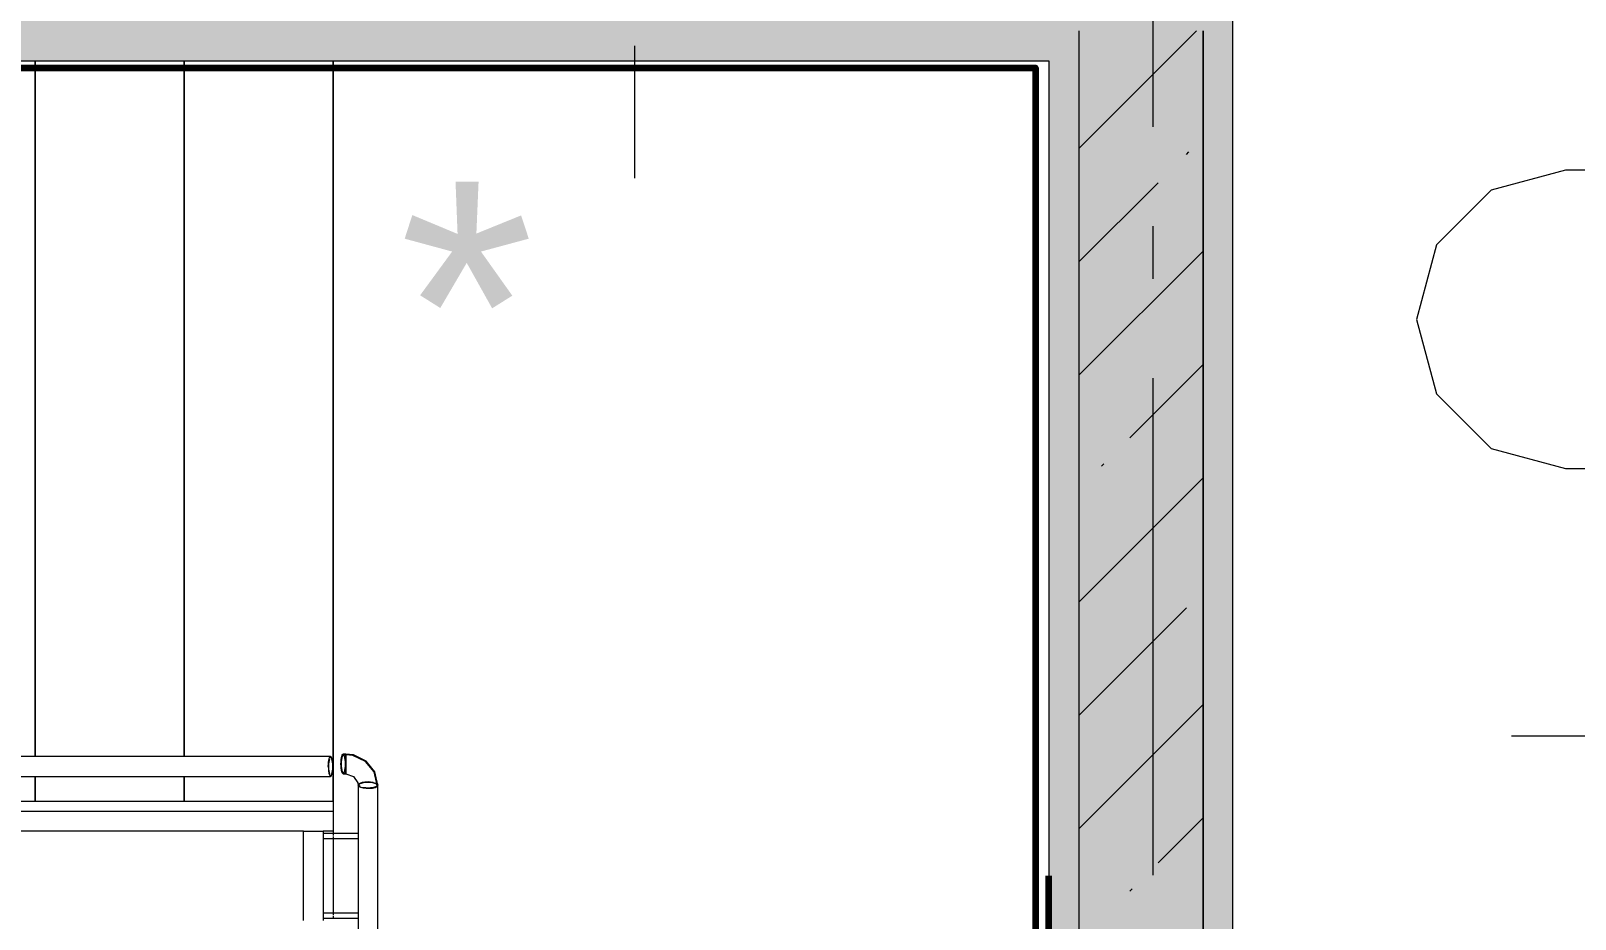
# Model space of a CAD drawing. Header units: millimetres. Extents: x -537608 to 253996, y -217170 to 186033.
# Drawn here: x -311335 to -308228, y 93284 to 95071 of the extents above; entities that cross this region are included whole.
import ezdxf

# ---------------------------------------------------------------- set-up
doc = ezdxf.new("R2010")
doc.units = ezdxf.units.MM
doc.layers.add('16) Лак 1.6м', color=160, linetype='Continuous', lineweight=90)
doc.layers.add('PDF _Геометрия', color=7, linetype='Continuous')
doc.layers.add('PDF _Текст', color=7, linetype='Continuous')
doc.layers.add('PDF _Сплошная заливка', color=7, linetype='Continuous', true_color=0xffffff)
doc.styles.add('PDF GOST-Common', font='arial.ttf')

msp = doc.modelspace()

# ---------------------------------------------------------------- hatches: boundary and pattern name
at = {"layer": 'PDF _Сплошная заливка', "true_color": 0x2254ff, "transparency": 33554559}
msp.add_hatch(color=160, dxfattribs=at).paths.add_polyline_path([(-308976.1773, 91981.2671), (-308916.1787, 91981.2671), (-308916.1787, 92671.2672), (-308966.1789, 92671.2672), (-308916.1787, 92680.09), (-308916.1787, 96211.2653), (-308976.1773, 96211.2653), (-308976.1773, 92577.1358)])
at = {"layer": 'PDF _Сплошная заливка', "transparency": 33554559}
msp.add_hatch(color=256, dxfattribs=at).paths.add_polyline_path([(-309226.1782, 95071.2678), (-308976.1773, 95071.2678), (-308976.1773, 95321.2644), (-314366.1739, 95321.2644), (-314366.1739, 95071.2678), (-309286.1767, 95071.2678)])
at = {"layer": 'PDF _Сплошная заливка', "true_color": 0x56bc34, "transparency": 33554559}
for points in [[(-309286.1767, 95011.265), (-309286.1767, 95071.2678), (-314616.1749, 95071.2678), (-314616.1749, 95011.265), (-310082.8987, 95011.265)], [(-309286.1767, 91671.2676), (-309226.1782, 91671.2676), (-309226.1782, 95071.2678), (-309286.1767, 95071.2678), (-309286.1767, 91731.2661)]]:
    msp.add_hatch(color=85, dxfattribs=at).paths.add_polyline_path(points)

# ---------------------------------------------------------------- linework, layer by layer
at = {"layer": '16) Лак 1.6м'}
for points in [[(-316476.1803, 99111.2657), (-316666.1741, 99111.2657), (-316666.1741, 91731.2661), (-309286.1767, 91731.2661), (-309286.1767, 93371.2655)], [(-314752.9761, 94997.2157), (-309312.9792, 94997.2157), (-309312.9792, 93026.1049)]]:
    msp.add_lwpolyline(points, dxfattribs=at)
at = {"layer": 'PDF _Геометрия', "lineweight": 9}
for p, q in [((-308916.1787, 92680.09), (-308916.1787, 96211.2653)), ((-309226.1782, 94834.4515), (-308989.362, 95071.2678)), ((-309226.1782, 95071.2678), (-309226.1782, 91931.2669)), ((-309226.1782, 95071.2678), (-309226.1782, 91931.2669)), ((-308976.1773, 91981.2671), (-308976.1773, 95071.2678)), ((-308976.1773, 95071.2678), (-308976.1773, 91981.2671)), ((-310119.7487, 95041.2642), (-310119.7487, 94775.1161)), ((-314616.1749, 95011.265), (-309286.1767, 95011.265)), ((-309286.1767, 95011.265), (-309286.1767, 91731.2661)), ((-309009.6686, 94822.8643), (-309004.9235, 94827.6051)), ((-309226.1782, 94606.3504), (-309066.6874, 94765.8412)), ((-309226.1782, 94378.2536), (-308976.1773, 94628.2545)), ((-309123.7148, 94252.6201), (-308976.1773, 94400.1534)), ((-309180.7423, 94195.5927), (-309175.9971, 94200.3335)), ((-309226.1782, 93922.0556), (-308976.1773, 94172.0567)), ((-309226.1782, 93693.9588), (-309009.6686, 93910.4685)), ((-309226.1782, 93465.8621), (-308976.1773, 93715.8587)), ((-310707.9441, 93614.3297), (-310706.9538, 93615.8109)), ((-310706.9538, 93615.8109), (-310705.9032, 93616.3104)), ((-310705.9032, 93614.812), (-310706.4285, 93614.6742)), ((-310701.1753, 93616.3104), (-310705.9032, 93616.3104)), ((-310705.9032, 93616.3104), (-310704.8525, 93615.8109)), ((-310705.3692, 93614.6742), (-310705.9032, 93614.812)), ((-310704.8525, 93615.8109), (-310703.8536, 93614.3297)), ((-310685.3296, 93614.4202), (-310701.1753, 93616.3104)), ((-310701.1753, 93616.2674), (-310701.1753, 93616.3104)), ((-310701.1753, 93616.3104), (-310701.1753, 93615.9315)), ((-310701.1753, 93615.6301), (-310701.1753, 93616.3104)), ((-310701.1753, 93616.3104), (-310701.1753, 93615.6301)), ((-310701.1753, 93615.2425), (-310701.1753, 93616.2674)), ((-310701.1753, 93615.9315), (-310701.1753, 93614.2565)), ((-310701.1753, 93613.6321), (-310701.1753, 93615.6301)), ((-310701.1753, 93615.6301), (-310701.1753, 93613.6321)), ((-310701.1753, 93613.3308), (-310701.1753, 93615.2425)), ((-310686.6729, 93613.1973), (-310701.1753, 93614.812)), ((-310701.1753, 93614.179), (-310701.1753, 93614.812)), ((-310701.1753, 93614.812), (-310701.1753, 93614.179)), ((-310701.1753, 93614.4589), (-310701.1753, 93614.8077)), ((-310701.1753, 93614.8077), (-310701.1753, 93614.7689)), ((-310701.1753, 93614.7689), (-310701.1753, 93613.8216)), ((-310731.4544, 93611.2682), (-314620.8941, 93611.2682)), ((-310736.1737, 93591.2673), (-310736.0618, 93595.7153)), ((-310736.0618, 93595.7153), (-310735.7087, 93599.9436)), ((-310735.7001, 93595.6938), (-310735.8206, 93591.2673)), ((-310735.8206, 93591.2673), (-310735.7001, 93586.8408)), ((-310735.7087, 93599.9436), (-310735.1489, 93603.7371)), ((-310735.3211, 93599.8619), (-310735.7001, 93595.6938)), ((-310735.7001, 93586.8408), (-310735.3211, 93582.6683)), ((-310734.7269, 93603.5348), (-310735.3211, 93599.8619)), ((-310735.1489, 93603.7371), (-310734.3996, 93606.902)), ((-310733.9346, 93606.493), (-310734.7269, 93603.5348)), ((-310734.3996, 93606.902), (-310733.504, 93609.2875)), ((-310733.504, 93609.2875), (-310732.5051, 93610.7644)), ((-310731.9797, 93609.632), (-310733.0046, 93608.5641)), ((-310732.5051, 93610.7644), (-310731.4544, 93611.2682)), ((-310731.4544, 93609.7655), (-310731.9797, 93609.632)), ((-310731.4544, 93611.2682), (-310730.4038, 93610.7644)), ((-310730.9291, 93609.632), (-310731.4544, 93609.7655)), ((-310729.9043, 93608.5641), (-310730.9291, 93609.632)), ((-310730.4038, 93610.7644), (-310729.4048, 93609.2875)), ((-310728.9742, 93606.493), (-310729.9043, 93608.5641)), ((-310728.1905, 93603.5348), (-310728.9742, 93606.493)), ((-310727.5877, 93599.8619), (-310728.1905, 93603.5348)), ((-310727.7686, 93603.7371), (-310727.2001, 93599.9436)), ((-310727.2174, 93595.6938), (-310727.5877, 93599.8619)), ((-310727.5877, 93582.6683), (-310727.2174, 93586.8408)), ((-310727.0882, 93591.2673), (-310727.2174, 93595.6938)), ((-310727.2174, 93586.8408), (-310727.0882, 93591.2673)), ((-310727.2001, 93599.9436), (-310726.8557, 93595.7153)), ((-310726.8557, 93586.8149), (-310727.2001, 93582.5866)), ((-310726.8557, 93595.7153), (-310726.7352, 93591.2673)), ((-310726.7352, 93591.2673), (-310726.8557, 93586.8149)), ((-310710.6224, 93596.3095), (-310710.5019, 93600.7618)), ((-310710.5019, 93591.8615), (-310710.6224, 93596.3095)), ((-310710.5019, 93600.7618), (-310710.1488, 93604.9902)), ((-310710.1488, 93587.6331), (-310710.5019, 93591.8615)), ((-310710.1402, 93600.736), (-310710.2693, 93596.3095)), ((-310710.2693, 93596.3095), (-310710.1402, 93591.883)), ((-310710.1488, 93604.9902), (-310709.589, 93608.7794)), ((-310709.589, 93583.8396), (-310710.1488, 93587.6331)), ((-310709.7699, 93604.9084), (-310710.1402, 93600.736)), ((-310710.1402, 93591.883), (-310709.7699, 93587.7149)), ((-310709.167, 93608.577), (-310709.7699, 93604.9084)), ((-310709.7699, 93587.7149), (-310709.167, 93584.042)), ((-310709.589, 93608.7794), (-310708.8398, 93611.9485)), ((-310708.8398, 93580.6747), (-310709.589, 93583.8396)), ((-310708.3834, 93611.5352), (-310709.167, 93608.577)), ((-310709.167, 93584.042), (-310708.3834, 93581.0838)), ((-310708.8398, 93611.9485), (-310707.9441, 93614.3297)), ((-310707.4447, 93613.6106), (-310708.3834, 93611.5352)), ((-310706.4285, 93614.6742), (-310707.4447, 93613.6106)), ((-310704.353, 93613.6106), (-310705.3692, 93614.6742)), ((-310703.4143, 93611.5352), (-310704.353, 93613.6106)), ((-310703.8536, 93614.3297), (-310702.9579, 93611.9485)), ((-310702.6307, 93608.577), (-310703.4143, 93611.5352)), ((-310703.4143, 93581.0838), (-310702.6307, 93584.042)), ((-310702.9579, 93611.9485), (-310702.2087, 93608.7794)), ((-310702.2087, 93583.8396), (-310702.9579, 93580.6747)), ((-310702.0279, 93604.9084), (-310702.6307, 93608.577)), ((-310702.6307, 93584.042), (-310702.0279, 93587.7149)), ((-310702.2087, 93608.7794), (-310701.6489, 93604.9902)), ((-310701.6489, 93587.6331), (-310702.2087, 93583.8396)), ((-310701.6575, 93600.736), (-310702.0279, 93604.9084)), ((-310702.0279, 93587.7149), (-310701.6575, 93591.883)), ((-310701.5284, 93596.3095), (-310701.6575, 93600.736)), ((-310701.6575, 93591.883), (-310701.5284, 93596.3095)), ((-310701.6489, 93604.9902), (-310701.2958, 93600.7618)), ((-310701.2958, 93591.8615), (-310701.6489, 93587.6331)), ((-310701.2958, 93600.7618), (-310701.1753, 93596.3095)), ((-310701.1753, 93596.3095), (-310701.2958, 93591.8615)), ((-310701.1753, 93612.9087), (-310701.1753, 93614.4589)), ((-310701.1753, 93614.2565), (-310701.1753, 93611.3587)), ((-310701.1753, 93612.3318), (-310701.1753, 93614.179)), ((-310701.1753, 93614.179), (-310701.1753, 93612.3318)), ((-310701.1753, 93613.8216), (-310701.1753, 93611.6859)), ((-310701.1753, 93610.4544), (-310701.1753, 93613.6321)), ((-310701.1753, 93613.6321), (-310701.1753, 93610.4544)), ((-310701.1753, 93610.5706), (-310701.1753, 93613.3308)), ((-310701.1753, 93610.2305), (-310701.1753, 93612.9087)), ((-310701.1753, 93609.3909), (-310701.1753, 93612.3318)), ((-310701.1753, 93612.3318), (-310701.1753, 93609.3909)), ((-310701.1753, 93611.6859), (-310701.1753, 93608.4952)), ((-310701.1753, 93611.3587), (-310701.1753, 93607.436)), ((-310701.1753, 93607.0915), (-310701.1753, 93610.5706)), ((-310701.1753, 93606.3121), (-310701.1753, 93610.4544)), ((-310701.1753, 93610.4544), (-310701.1753, 93606.3121)), ((-310701.1753, 93606.6006), (-310701.1753, 93610.2305)), ((-310701.1753, 93605.5586), (-310701.1753, 93609.3909)), ((-310701.1753, 93609.3909), (-310701.1753, 93605.5586)), ((-310701.1753, 93608.4952), (-310701.1753, 93604.4778)), ((-310701.1753, 93607.436), (-310701.1753, 93602.7554)), ((-310701.1753, 93603.0784), (-310701.1753, 93607.0915)), ((-310701.1753, 93602.2731), (-310701.1753, 93606.6006)), ((-310701.1753, 93601.4852), (-310701.1753, 93606.3121)), ((-310701.1753, 93606.3121), (-310701.1753, 93601.4852)), ((-310701.1753, 93601.0977), (-310701.1753, 93605.5586)), ((-310701.1753, 93605.5586), (-310701.1753, 93601.0977)), ((-310701.1753, 93604.4778), (-310701.1753, 93599.9049)), ((-310701.1753, 93598.7208), (-310701.1753, 93603.0784)), ((-310701.1753, 93602.7554), (-310701.1753, 93598.3807)), ((-310701.1753, 93597.5367), (-310701.1753, 93602.2731)), ((-310701.1753, 93596.3095), (-310701.1753, 93601.4852)), ((-310701.1753, 93601.4852), (-310701.1753, 93596.3095)), ((-310701.1753, 93596.3095), (-310701.1753, 93601.0977)), ((-310701.1753, 93601.0977), (-310701.1753, 93596.3095)), ((-310701.1753, 93599.9049), (-310701.1753, 93595.0866)), ((-310701.1753, 93594.2427), (-310701.1753, 93598.7208)), ((-310701.1753, 93598.3807), (-310701.1753, 93593.9025)), ((-310701.1753, 93592.7183), (-310701.1753, 93597.5367)), ((-310701.1753, 93596.3095), (-310701.1753, 93591.1338)), ((-310701.1753, 93591.1338), (-310701.1753, 93596.3095)), ((-310701.1753, 93596.3095), (-310701.1753, 93591.5213)), ((-310701.1753, 93591.5213), (-310701.1753, 93596.3095)), ((-310701.1753, 93595.0866), (-310701.1753, 93590.3501)), ((-310701.1753, 93589.8635), (-310701.1753, 93594.2427)), ((-310701.1753, 93593.9025), (-310701.1753, 93589.5449)), ((-310701.1753, 93588.1412), (-310701.1753, 93592.7183)), ((-310701.1753, 93591.5213), (-310701.1753, 93587.0604)), ((-310701.1753, 93587.0604), (-310701.1753, 93591.5213)), ((-310701.1753, 93591.1338), (-310701.1753, 93586.3112)), ((-310701.1753, 93586.3112), (-310701.1753, 93591.1338)), ((-310701.1753, 93590.3501), (-310701.1753, 93586.0184)), ((-310701.1753, 93585.183), (-310701.1753, 93589.8635)), ((-310701.1753, 93589.5449), (-310701.1753, 93585.5275)), ((-310701.1753, 93584.1238), (-310701.1753, 93588.1412)), ((-310701.1753, 93587.0604), (-310701.1753, 93583.2281)), ((-310701.1753, 93583.2281), (-310701.1753, 93587.0604)), ((-310701.1753, 93586.3112), (-310701.1753, 93582.1689)), ((-310701.1753, 93582.1689), (-310701.1753, 93586.3112)), ((-310701.1753, 93586.0184), (-310701.1753, 93582.3928)), ((-310701.1753, 93585.5275), (-310701.1753, 93582.0526)), ((-310701.1753, 93581.2603), (-310701.1753, 93585.183)), ((-310701.1753, 93580.9374), (-310701.1753, 93584.1238)), ((-310661.3629, 93601.313), (-310686.6729, 93613.1973)), ((-310659.8902, 93602.0708), (-310685.3296, 93614.4202)), ((-310643.9239, 93580.1451), (-310661.3629, 93601.313)), ((-310642.4255, 93580.4982), (-310659.8902, 93602.0708)), ((-314620.8941, 93571.2663), (-310731.4544, 93571.2663)), ((-310735.3211, 93582.6683), (-310734.7269, 93578.9997)), ((-310734.7269, 93578.9997), (-310733.9346, 93576.0416)), ((-310733.0046, 93573.9704), (-310731.9797, 93572.9026)), ((-310731.9797, 93572.9026), (-310731.4544, 93572.7648)), ((-310731.4544, 93572.7648), (-310730.9291, 93572.9026)), ((-310730.9291, 93572.9026), (-310729.9043, 93573.9704)), ((-310729.9043, 93573.9704), (-310728.9742, 93576.0416)), ((-310728.9742, 93576.0416), (-310728.1905, 93578.9997)), ((-310728.1905, 93578.9997), (-310727.5877, 93582.6683)), ((-310727.2001, 93582.5866), (-310727.7686, 93578.7974)), ((-310707.9441, 93578.2893), (-310708.8398, 93580.6747)), ((-310708.3834, 93581.0838), (-310707.4447, 93579.0127)), ((-310706.9538, 93576.8124), (-310707.9441, 93578.2893)), ((-310707.4447, 93579.0127), (-310706.4285, 93577.9448)), ((-310705.9032, 93576.3129), (-310706.9538, 93576.8124)), ((-310706.4285, 93577.9448), (-310705.9032, 93577.8113)), ((-310705.9032, 93577.8113), (-310705.3692, 93577.9448)), ((-310704.8525, 93576.8124), (-310705.9032, 93576.3129)), ((-310705.9032, 93576.3129), (-310701.1753, 93576.3129)), ((-310705.3692, 93577.9448), (-310704.353, 93579.0127)), ((-310703.8536, 93578.2893), (-310704.8525, 93576.8124)), ((-310704.353, 93579.0127), (-310703.4143, 93581.0838)), ((-310702.9579, 93580.6747), (-310703.8536, 93578.2893)), ((-310701.1753, 93583.2281), (-310701.1753, 93580.2872)), ((-310701.1753, 93580.2872), (-310701.1753, 93583.2281)), ((-310701.1753, 93582.3928), (-310701.1753, 93579.7102)), ((-310701.1753, 93582.1689), (-310701.1753, 93578.9911)), ((-310701.1753, 93578.9911), (-310701.1753, 93582.1689)), ((-310701.1753, 93582.0526), (-310701.1753, 93579.2883)), ((-310701.1753, 93578.3668), (-310701.1753, 93581.2603)), ((-310701.1753, 93578.7974), (-310701.1753, 93580.9374)), ((-310701.1753, 93580.2872), (-310701.1753, 93578.44)), ((-310701.1753, 93578.44), (-310701.1753, 93580.2872)), ((-310701.1753, 93579.7102), (-310701.1753, 93578.1644)), ((-310701.1753, 93579.2883), (-310701.1753, 93577.3764)), ((-310701.1753, 93578.9911), (-310701.1753, 93576.9932)), ((-310701.1753, 93576.9932), (-310701.1753, 93578.9911)), ((-310701.1753, 93577.8501), (-310701.1753, 93578.7974)), ((-310701.1753, 93578.44), (-310701.1753, 93577.8113)), ((-310701.1753, 93577.8113), (-310701.1753, 93578.44)), ((-310701.1753, 93576.6918), (-310701.1753, 93578.3668)), ((-310701.1753, 93578.1644), (-310701.1753, 93577.8113)), ((-310701.1753, 93577.8113), (-310701.1753, 93577.8501)), ((-310701.1753, 93577.3764), (-310701.1753, 93576.3559)), ((-310701.1753, 93576.9932), (-310701.1753, 93576.3129)), ((-310701.1753, 93576.3129), (-310701.1753, 93576.9932)), ((-310701.1753, 93576.3129), (-310701.1753, 93576.6918)), ((-310701.1753, 93576.3559), (-310701.1753, 93576.3129)), ((-310701.1753, 93576.3129), (-310685.2779, 93571.1328)), ((-310685.2779, 93571.1328), (-310676.7005, 93558.3142)), ((-310676.7005, 93558.3142), (-310676.1752, 93553.7112)), ((-310676.1752, 93553.7112), (-310675.4948, 93555.3776)), ((-310676.1752, 93553.7112), (-310676.1752, 93188.82)), ((-310675.4948, 93552.0447), (-310676.1752, 93553.7112)), ((-310675.4948, 93555.3776), (-310673.4969, 93556.9363)), ((-310674.048, 93555.2527), (-310674.6768, 93553.7112)), ((-310674.6768, 93553.7112), (-310674.048, 93555.2527)), ((-310674.6768, 93553.7112), (-310674.048, 93552.1696)), ((-310674.048, 93552.1696), (-310674.6768, 93553.7112)), ((-310672.1965, 93556.6908), (-310674.048, 93555.2527)), ((-310674.048, 93555.2527), (-310672.1965, 93556.6908)), ((-310669.2599, 93557.9266), (-310672.1965, 93556.6908)), ((-310672.1965, 93556.6908), (-310669.2599, 93557.9266)), ((-310665.4276, 93558.8739), (-310669.2599, 93557.9266)), ((-310669.2599, 93557.9266), (-310665.4276, 93558.8739)), ((-310666.1768, 93559.2916), (-310661.3543, 93559.9375)), ((-310660.9667, 93559.4681), (-310665.4276, 93558.8739)), ((-310665.4276, 93558.8739), (-310660.9667, 93559.4681)), ((-310661.3543, 93559.9375), (-310656.1786, 93560.1571)), ((-310656.1786, 93559.6749), (-310660.9667, 93559.4681)), ((-310660.9667, 93559.4681), (-310656.1786, 93559.6749)), ((-310656.1786, 93560.1571), (-310651.0028, 93559.9375)), ((-310651.0028, 93559.9375), (-310656.1786, 93560.1571)), ((-310651.3903, 93559.4681), (-310656.1786, 93559.6749)), ((-310656.1786, 93559.6749), (-310651.3903, 93559.4681)), ((-310646.9295, 93558.8739), (-310651.3903, 93559.4681)), ((-310651.3903, 93559.4681), (-310646.9295, 93558.8739)), ((-310651.0028, 93559.9375), (-310646.1802, 93559.2916)), ((-310646.1802, 93559.2916), (-310651.0028, 93559.9375)), ((-310643.0972, 93557.9266), (-310646.9295, 93558.8739)), ((-310646.9295, 93558.8739), (-310643.0972, 93557.9266)), ((-310637.6803, 93553.7112), (-310643.9239, 93580.1451)), ((-310640.1606, 93556.6908), (-310643.0972, 93557.9266)), ((-310643.0972, 93557.9266), (-310640.1606, 93556.6908)), ((-310636.1819, 93553.7112), (-310642.4255, 93580.4982)), ((-310638.3091, 93555.2527), (-310640.1606, 93556.6908)), ((-310640.1606, 93556.6908), (-310638.3091, 93555.2527)), ((-310638.8602, 93556.9363), (-310636.8623, 93555.3776)), ((-310637.6803, 93553.7112), (-310638.3091, 93555.2527)), ((-310638.3091, 93555.2527), (-310637.6803, 93553.7112)), ((-310637.6803, 93553.7112), (-310638.3091, 93552.1696)), ((-310638.3091, 93552.1696), (-310637.6803, 93553.7112)), ((-310636.8623, 93555.3776), (-310636.1819, 93553.7112)), ((-310636.1819, 93188.82), (-310636.1819, 93553.7112)), ((-310673.4969, 93550.4904), (-310675.4948, 93552.0447)), ((-310674.048, 93552.1696), (-310672.1965, 93550.7315)), ((-310672.1965, 93550.7315), (-310674.048, 93552.1696)), ((-310670.3191, 93549.1555), (-310673.4969, 93550.4904)), ((-310666.1768, 93548.1307), (-310670.3191, 93549.1555)), ((-310661.3543, 93547.4848), (-310666.1768, 93548.1307)), ((-310660.9667, 93547.9542), (-310665.4276, 93548.5484)), ((-310665.4276, 93548.5484), (-310660.9667, 93547.9542)), ((-310656.1786, 93547.2652), (-310661.3543, 93547.4848)), ((-310656.1786, 93547.7474), (-310660.9667, 93547.9542)), ((-310660.9667, 93547.9542), (-310656.1786, 93547.7474)), ((-310651.3903, 93547.9542), (-310656.1786, 93547.7474)), ((-310656.1786, 93547.7474), (-310651.3903, 93547.9542)), ((-310646.9295, 93548.5484), (-310651.3903, 93547.9542)), ((-310651.3903, 93547.9542), (-310646.9295, 93548.5484)), ((-310643.0972, 93549.4957), (-310646.9295, 93548.5484)), ((-310646.9295, 93548.5484), (-310643.0972, 93549.4957)), ((-310640.1606, 93550.7315), (-310643.0972, 93549.4957)), ((-310643.0972, 93549.4957), (-310640.1606, 93550.7315)), ((-310638.3091, 93552.1696), (-310640.1606, 93550.7315)), ((-310640.1606, 93550.7315), (-310638.3091, 93552.1696)), ((-314626.1731, 93501.2652), (-310726.1754, 93501.2652)), ((-310726.1754, 93501.2652), (-310726.1754, 93461.2676)), ((-310786.1739, 93461.2676), (-314626.1731, 93461.2676)), ((-310786.1739, 93281.2678), (-310786.1739, 93461.2676)), ((-310786.1739, 93461.2676), (-310746.1806, 93461.2676)), ((-310726.1754, 93461.2676), (-310746.1806, 93461.2676)), ((-310746.1806, 93461.2676), (-310746.1806, 93281.2678)), ((-309066.6874, 93397.2474), (-308976.1773, 93487.7619)), ((-310681.1787, 93456.2641), (-310746.1806, 93456.2641)), ((-310746.1806, 93446.2659), (-310681.1787, 93446.2659)), ((-310675.4948, 93456.2641), (-310681.1787, 93456.2641)), ((-310681.1787, 93446.2659), (-310677.6478, 93446.2659)), ((-309123.7148, 93340.2243), (-309118.9698, 93344.9651)), ((-310681.1787, 93296.2653), (-310746.1806, 93296.2653)), ((-310746.1806, 93286.2669), (-310681.1787, 93286.2669)), ((-310674.892, 93296.2653), (-310681.1787, 93296.2653)), ((-310681.1787, 93286.2669), (-310677.6478, 93286.2669))]:
    msp.add_line(p, q, dxfattribs=at)
at = {"layer": 'PDF _Геометрия', "color": 253, "lineweight": 9, "true_color": 0xaaaaaa}
for p, q in [((-309076.1776, 94878.3416), (-309076.1776, 95878.3412)), ((-311326.1777, 93610.5405), (-311326.1777, 95011.265)), ((-311326.1777, 95011.265), (-311326.1777, 93610.5405)), ((-311026.1765, 93610.6525), (-311026.1765, 95011.265)), ((-311026.1765, 95011.265), (-311026.1765, 93610.6525)), ((-310726.1754, 93521.2661), (-310726.1754, 95011.265)), ((-310726.1754, 95011.265), (-310726.1754, 93521.2661)), ((-308246.5844, 94790.8068), (-308396.585, 94750.6112)), ((-307046.5883, 94790.8068), (-308246.5844, 94790.8068)), ((-308396.585, 94750.6112), (-308506.3942, 94640.8063)), ((-309076.1776, 94572.5103), (-309076.1776, 94678.3409)), ((-308506.3942, 94640.8063), (-308546.5855, 94490.8057)), ((-308546.5855, 94490.8057), (-308506.3942, 94340.8051)), ((-309076.1776, 93372.51), (-309076.1776, 94372.5095)), ((-308506.3942, 94340.8051), (-308396.585, 94230.9959)), ((-308396.585, 94230.9959), (-308246.5844, 94190.8046)), ((-308246.5844, 94190.8046), (-307046.5883, 94190.8046)), ((-308355.6185, 93652.7729), (-306942.7126, 93652.7729)), ((-311326.1777, 93521.2661), (-311326.1777, 93571.994)), ((-311326.1777, 93571.994), (-311326.1777, 93521.2661)), ((-311026.1765, 93521.2661), (-311026.1765, 93571.8778)), ((-311026.1765, 93571.8778), (-311026.1765, 93521.2661)), ((-311626.1788, 93521.2661), (-311326.1777, 93521.2661)), ((-311326.1777, 93521.2661), (-311026.1765, 93521.2661)), ((-311026.1765, 93521.2661), (-310726.1754, 93521.2661)), ((-310726.1754, 93521.2661), (-310726.1754, 93501.2652)), ((-310726.1754, 93461.2676), (-310726.1754, 93452.1606)), ((-310726.1754, 93450.3694), (-310726.1754, 93292.1618)), ((-310726.1754, 93290.3705), (-310726.1754, 93285.0872))]:
    msp.add_line(p, q, dxfattribs=at)
at = {"layer": 'PDF _Геометрия', "lineweight": 9}
for centre, major_axis, ratio, start_param, end_param in [((-310731.4651, 93591.1307), (-0.0127, 20.0014), 0.23703905, 1.563767982, 3.591803369), ((-310656.1779, 93553.7126), (19.9202, 0.0002), 0.322236448, 1.570829416, 6.807005025)]:
    msp.add_ellipse(centre, major_axis=major_axis, ratio=ratio, start_param=start_param, end_param=end_param, dxfattribs=at)
at = {"layer": 'PDF _Сплошная заливка', "lineweight": 35, "transparency": 33554559}
msp.add_solid([(-308976.1773, 91931.2669), (-308976.1773, 95071.2678), (-309226.1782, 91931.2669), (-309226.1782, 95071.2678)], dxfattribs=at)

# ---------------------------------------------------------------- texts
at = {"layer": 'PDF _Текст', "insert": (-310787.7498, 94518.1482), "char_height": 500, "attachment_point": 4, "style": 'PDF GOST-Common'}
msp.add_mtext(' *', dxfattribs=at)

doc.saveas('drawing.dxf')
